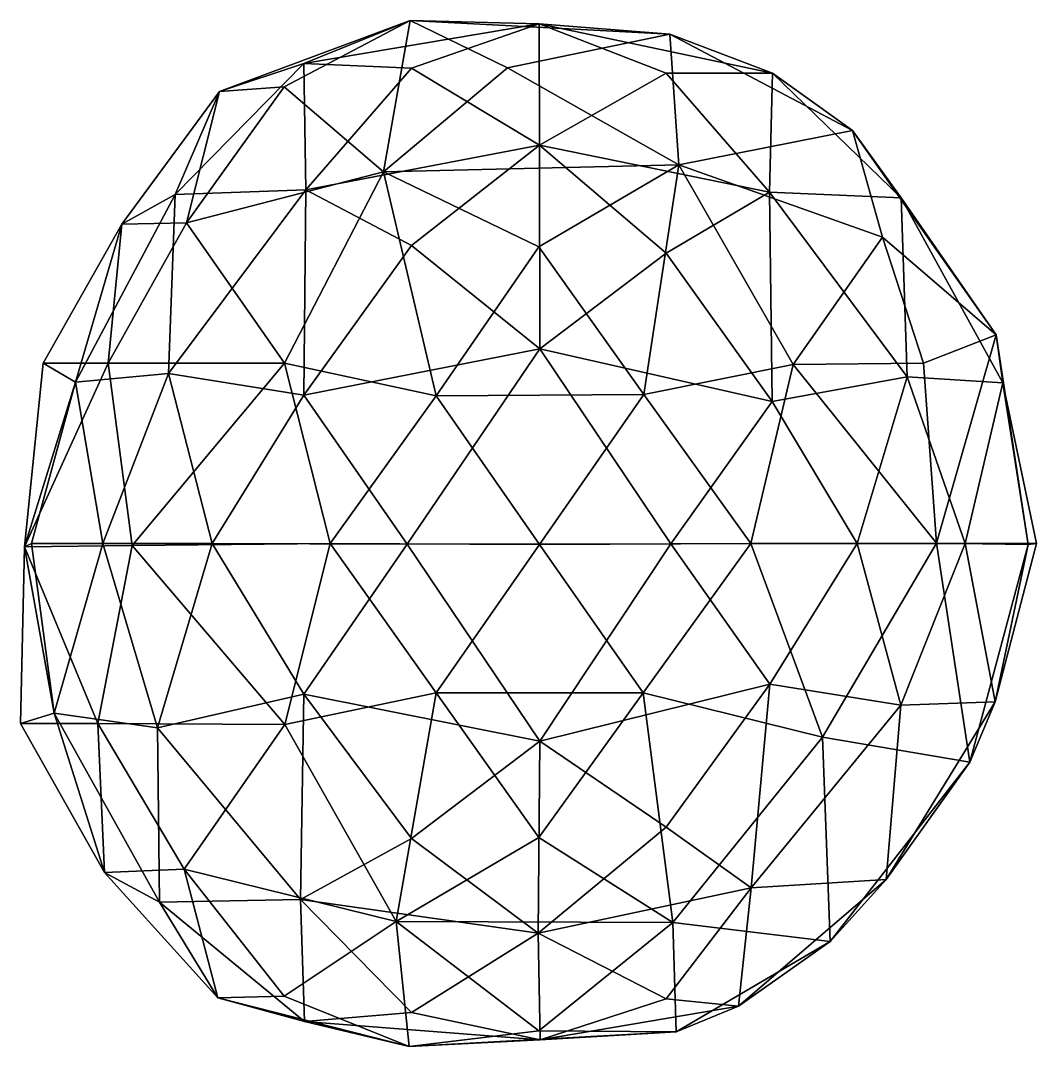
# Model space of a CAD drawing. Extents: x 290034 to 295698, y 4553723 to 4561693.
# Drawn here: x 291885 to 291985.6, y 4560246.9 to 4560348.4 of the extents above; entities that cross this region are included whole.
import ezdxf

# ---------------------------------------------------------------- set-up
doc = ezdxf.new("R2010")
doc.units = 0
doc.layers.add('Au_ppm_Pref_-_0_2', color=7, linetype='CONTINUOUS')

msp = doc.modelspace()

# ---------------------------------------------------------------- linework, layer by layer
at = {"layer": 'Au_ppm_Pref_-_0_2'}
for points in [[(291904.7, 4560341.42, 1657.07), (291923.58, 4560348.45, 1657.2), (291911.11, 4560341.9, 1660.25)], [(291923.58, 4560348.45, 1657.2), (291904.7, 4560341.42, 1657.07), (291913.05, 4560344.19, 1652.21)], [(291923.58, 4560348.45, 1657.2), (291920.92, 4560333.47, 1664.21), (291911.11, 4560341.9, 1660.25)], [(291913.05, 4560344.19, 1652.21), (291936.35, 4560348.12, 1650.91), (291923.58, 4560348.45, 1657.2)], [(291933.19, 4560343.78, 1662.35), (291920.92, 4560333.47, 1664.21), (291923.58, 4560348.45, 1657.2)], [(291936.35, 4560348.12, 1650.91), (291949.27, 4560347.1, 1657.31), (291923.58, 4560348.45, 1657.2)], [(291923.58, 4560348.45, 1657.2), (291949.27, 4560347.1, 1657.31), (291933.19, 4560343.78, 1662.35)], [(291936.35, 4560348.12, 1650.91), (291913.05, 4560344.19, 1652.21), (291923.71, 4560343.72, 1647.34)], [(291923.71, 4560343.72, 1647.34), (291936.36, 4560336.11, 1644.04), (291936.35, 4560348.12, 1650.91)], [(291936.35, 4560348.12, 1650.91), (291936.36, 4560336.11, 1644.04), (291948.91, 4560343.25, 1647.5)], [(291936.35, 4560348.12, 1650.91), (291959.42, 4560343.24, 1652.46), (291949.27, 4560347.1, 1657.31)], [(291936.35, 4560348.12, 1650.91), (291948.91, 4560343.25, 1647.5), (291959.42, 4560343.24, 1652.46)], [(291949.27, 4560347.1, 1657.31), (291950.18, 4560334.18, 1663.89), (291933.19, 4560343.78, 1662.35)], [(291967.34, 4560337.57, 1657.94), (291950.18, 4560334.18, 1663.89), (291949.27, 4560347.1, 1657.31)], [(291959.42, 4560343.24, 1652.46), (291967.34, 4560337.57, 1657.94), (291949.27, 4560347.1, 1657.31)], [(291913.23, 4560331.69, 1645.45), (291913.05, 4560344.19, 1652.21), (291900.32, 4560331.22, 1651.64)], [(291900.32, 4560331.22, 1651.64), (291913.05, 4560344.19, 1652.21), (291904.7, 4560341.42, 1657.07)], [(291913.23, 4560331.69, 1645.45), (291923.71, 4560343.72, 1647.34), (291913.05, 4560344.19, 1652.21)], [(291913.23, 4560331.69, 1645.45), (291936.36, 4560336.11, 1644.04), (291923.71, 4560343.72, 1647.34)], [(291933.19, 4560343.78, 1662.35), (291950.18, 4560334.18, 1663.89), (291920.92, 4560333.47, 1664.21)], [(291948.91, 4560343.25, 1647.5), (291936.36, 4560336.11, 1644.04), (291959.15, 4560331.45, 1645.52)], [(291959.42, 4560343.24, 1652.46), (291948.91, 4560343.25, 1647.5), (291959.15, 4560331.45, 1645.52)], [(291972.18, 4560330.91, 1651.77), (291959.42, 4560343.24, 1652.46), (291959.15, 4560331.45, 1645.52)], [(291972.18, 4560330.91, 1651.77), (291967.34, 4560337.57, 1657.94), (291959.42, 4560343.24, 1652.46)], [(291900.32, 4560331.22, 1651.64), (291904.7, 4560341.42, 1657.07), (291895.02, 4560328.3, 1657.07)], [(291895.02, 4560328.3, 1657.07), (291904.7, 4560341.42, 1657.07), (291901.44, 4560328.43, 1661.63)], [(291911.11, 4560341.9, 1660.25), (291920.92, 4560333.47, 1664.21), (291901.44, 4560328.43, 1661.63)], [(291904.7, 4560341.42, 1657.07), (291911.11, 4560341.9, 1660.25), (291901.44, 4560328.43, 1661.63)], [(291970.33, 4560327.01, 1661.18), (291950.18, 4560334.18, 1663.89), (291967.34, 4560337.57, 1657.94)], [(291967.34, 4560337.57, 1657.94), (291981.57, 4560317.36, 1658.03), (291970.33, 4560327.01, 1661.18)], [(291981.57, 4560317.36, 1658.03), (291967.34, 4560337.57, 1657.94), (291972.18, 4560330.91, 1651.77)], [(291913.23, 4560331.69, 1645.45), (291923.71, 4560326.2, 1641.31), (291936.36, 4560336.11, 1644.04)], [(291936.36, 4560336.11, 1644.04), (291923.71, 4560326.2, 1641.31), (291936.41, 4560315.95, 1640.46)], [(291936.41, 4560315.95, 1640.46), (291948.91, 4560325.44, 1641.56), (291936.36, 4560336.11, 1644.04)], [(291936.36, 4560336.11, 1644.04), (291948.91, 4560325.44, 1641.56), (291959.15, 4560331.45, 1645.52)], [(291950.18, 4560334.18, 1663.89), (291936.31, 4560326.05, 1666.85), (291920.92, 4560333.47, 1664.21)], [(291936.31, 4560326.05, 1666.85), (291950.18, 4560334.18, 1663.89), (291946.7, 4560311.43, 1666.87)], [(291950.18, 4560334.18, 1663.89), (291961.48, 4560314.42, 1665.42), (291946.7, 4560311.43, 1666.87)], [(291961.48, 4560314.42, 1665.42), (291950.18, 4560334.18, 1663.89), (291970.33, 4560327.01, 1661.18)], [(291911.15, 4560314.55, 1665.82), (291901.44, 4560328.43, 1661.63), (291920.92, 4560333.47, 1664.21)], [(291911.15, 4560314.55, 1665.82), (291920.92, 4560333.47, 1664.21), (291926.15, 4560311.32, 1666.73)], [(291936.31, 4560326.05, 1666.85), (291926.15, 4560311.32, 1666.73), (291920.92, 4560333.47, 1664.21)], [(291900.32, 4560331.22, 1651.64), (291890.44, 4560312.66, 1651.78), (291899.64, 4560313.54, 1645.47)], [(291890.44, 4560312.66, 1651.78), (291900.32, 4560331.22, 1651.64), (291895.02, 4560328.3, 1657.07)], [(291900.32, 4560331.22, 1651.64), (291899.64, 4560313.54, 1645.47), (291913.23, 4560331.69, 1645.45)], [(291913.23, 4560331.69, 1645.45), (291899.64, 4560313.54, 1645.47), (291913.04, 4560311.39, 1641.21)], [(291913.23, 4560331.69, 1645.45), (291913.04, 4560311.39, 1641.21), (291923.71, 4560326.2, 1641.31)], [(291959.15, 4560331.45, 1645.52), (291948.91, 4560325.44, 1641.56), (291959.4, 4560310.76, 1641.5)], [(291972.76, 4560313.2, 1645.56), (291972.18, 4560330.91, 1651.77), (291959.15, 4560331.45, 1645.52)], [(291972.76, 4560313.2, 1645.56), (291959.15, 4560331.45, 1645.52), (291959.4, 4560310.76, 1641.5)], [(291972.76, 4560313.2, 1645.56), (291982.25, 4560312.6, 1651.83), (291972.18, 4560330.91, 1651.77)], [(291981.57, 4560317.36, 1658.03), (291972.18, 4560330.91, 1651.77), (291982.25, 4560312.6, 1651.83)], [(291890.44, 4560312.66, 1651.78), (291895.02, 4560328.3, 1657.07), (291887.26, 4560314.54, 1657.07)], [(291887.26, 4560314.54, 1657.07), (291895.02, 4560328.3, 1657.07), (291893.68, 4560314.54, 1661.79)], [(291893.68, 4560314.54, 1661.79), (291901.44, 4560328.43, 1661.63), (291911.15, 4560314.55, 1665.82)], [(291895.02, 4560328.3, 1657.07), (291901.44, 4560328.43, 1661.63), (291893.68, 4560314.54, 1661.79)], [(291923.71, 4560326.2, 1641.31), (291913.04, 4560311.39, 1641.21), (291936.41, 4560315.95, 1640.46)], [(291946.7, 4560311.43, 1666.87), (291926.15, 4560311.32, 1666.73), (291936.31, 4560326.05, 1666.85)], [(291970.33, 4560327.01, 1661.18), (291974.38, 4560314.54, 1663.01), (291961.48, 4560314.42, 1665.42)], [(291981.57, 4560317.36, 1658.03), (291974.38, 4560314.54, 1663.01), (291970.33, 4560327.01, 1661.18)], [(291936.41, 4560315.95, 1640.46), (291959.4, 4560310.76, 1641.5), (291948.91, 4560325.44, 1641.56)], [(291974.38, 4560314.54, 1663.01), (291981.57, 4560317.36, 1658.03), (291975.68, 4560296.74, 1662.96)], [(291984.73, 4560296.6, 1656.84), (291975.68, 4560296.74, 1662.96), (291981.57, 4560317.36, 1658.03)], [(291982.25, 4560312.6, 1651.83), (291984.73, 4560296.6, 1656.84), (291981.57, 4560317.36, 1658.03)], [(291923.26, 4560296.63, 1640.47), (291936.41, 4560315.95, 1640.46), (291913.04, 4560311.39, 1641.21)], [(291923.26, 4560296.63, 1640.47), (291949.36, 4560296.66, 1640.11), (291936.41, 4560315.95, 1640.46)], [(291936.41, 4560315.95, 1640.46), (291949.36, 4560296.66, 1640.11), (291959.4, 4560310.76, 1641.5)], [(291896.05, 4560296.51, 1663.96), (291885.41, 4560296.39, 1656.95), (291893.68, 4560314.54, 1661.79)], [(291890.44, 4560312.66, 1651.78), (291887.26, 4560314.54, 1657.07), (291885.41, 4560296.39, 1656.95)], [(291887.26, 4560314.54, 1657.07), (291893.68, 4560314.54, 1661.79), (291885.41, 4560296.39, 1656.95)], [(291893.68, 4560314.54, 1661.79), (291911.15, 4560314.55, 1665.82), (291896.05, 4560296.51, 1663.96)], [(291911.15, 4560314.55, 1665.82), (291915.67, 4560296.72, 1666.8), (291896.05, 4560296.51, 1663.96)], [(291915.67, 4560296.72, 1666.8), (291911.15, 4560314.55, 1665.82), (291926.15, 4560311.32, 1666.73)], [(291957.29, 4560296.72, 1666.96), (291946.7, 4560311.43, 1666.87), (291961.48, 4560314.42, 1665.42)], [(291957.29, 4560296.72, 1666.96), (291961.48, 4560314.42, 1665.42), (291975.68, 4560296.74, 1662.96)], [(291961.48, 4560314.42, 1665.42), (291974.38, 4560314.54, 1663.01), (291975.68, 4560296.74, 1662.96)], [(291899.64, 4560313.54, 1645.47), (291890.44, 4560312.66, 1651.78), (291893.16, 4560296.72, 1646.37)], [(291899.64, 4560313.54, 1645.47), (291893.16, 4560296.72, 1646.37), (291903.96, 4560296.72, 1641.82)], [(291899.64, 4560313.54, 1645.47), (291903.96, 4560296.72, 1641.82), (291913.04, 4560311.39, 1641.21)], [(291972.76, 4560313.2, 1645.56), (291959.4, 4560310.76, 1641.5), (291967.82, 4560296.72, 1642.22)], [(291972.76, 4560313.2, 1645.56), (291967.82, 4560296.72, 1642.22), (291978.49, 4560296.72, 1646.56)], [(291972.76, 4560313.2, 1645.56), (291978.49, 4560296.72, 1646.56), (291982.25, 4560312.6, 1651.83)], [(291886.09, 4560296.72, 1651.13), (291890.44, 4560312.66, 1651.78), (291885.41, 4560296.39, 1656.95)], [(291893.16, 4560296.72, 1646.37), (291890.44, 4560312.66, 1651.78), (291886.09, 4560296.72, 1651.13)], [(291978.49, 4560296.72, 1646.56), (291985.57, 4560296.72, 1651.13), (291982.25, 4560312.6, 1651.83)], [(291982.25, 4560312.6, 1651.83), (291985.57, 4560296.72, 1651.13), (291984.73, 4560296.6, 1656.84)], [(291923.26, 4560296.63, 1640.47), (291913.04, 4560311.39, 1641.21), (291903.96, 4560296.72, 1641.82)], [(291936.39, 4560296.62, 1666.28), (291915.67, 4560296.72, 1666.8), (291926.15, 4560311.32, 1666.73)], [(291936.39, 4560296.62, 1666.28), (291926.15, 4560311.32, 1666.73), (291946.7, 4560311.43, 1666.87)], [(291936.39, 4560296.62, 1666.28), (291946.7, 4560311.43, 1666.87), (291957.29, 4560296.72, 1666.96)], [(291949.36, 4560296.66, 1640.11), (291967.82, 4560296.72, 1642.22), (291959.4, 4560310.76, 1641.5)], [(291888.33, 4560279.93, 1651.48), (291886.09, 4560296.72, 1651.13), (291885.41, 4560296.39, 1656.95)], [(291893.16, 4560296.72, 1646.37), (291886.09, 4560296.72, 1651.13), (291888.33, 4560279.93, 1651.48)], [(291888.33, 4560279.93, 1651.48), (291898.55, 4560278.46, 1645.3), (291893.16, 4560296.72, 1646.37)], [(291893.16, 4560296.72, 1646.37), (291898.55, 4560278.46, 1645.3), (291903.96, 4560296.72, 1641.82)], [(291915.67, 4560296.72, 1666.8), (291911.16, 4560278.8, 1665.82), (291896.05, 4560296.51, 1663.96)], [(291903.96, 4560296.72, 1641.82), (291898.55, 4560278.46, 1645.3), (291913.04, 4560281.8, 1641.13)], [(291923.26, 4560296.63, 1640.47), (291903.96, 4560296.72, 1641.82), (291913.04, 4560281.8, 1641.13)], [(291915.67, 4560296.72, 1666.8), (291926.16, 4560281.94, 1666.78), (291911.16, 4560278.8, 1665.82)], [(291923.26, 4560296.63, 1640.47), (291913.04, 4560281.8, 1641.13), (291936.42, 4560277.15, 1640.61)], [(291936.39, 4560296.62, 1666.28), (291926.16, 4560281.94, 1666.78), (291915.67, 4560296.72, 1666.8)], [(291923.26, 4560296.63, 1640.47), (291936.42, 4560277.15, 1640.61), (291949.36, 4560296.66, 1640.11)], [(291936.39, 4560296.62, 1666.28), (291946.62, 4560281.94, 1666.86), (291926.16, 4560281.94, 1666.78)], [(291936.39, 4560296.62, 1666.28), (291957.29, 4560296.72, 1666.96), (291946.62, 4560281.94, 1666.86)], [(291936.42, 4560277.15, 1640.61), (291959.17, 4560282.78, 1641.64), (291949.36, 4560296.66, 1640.11)], [(291946.62, 4560281.94, 1666.86), (291957.29, 4560296.72, 1666.96), (291964.39, 4560277.55, 1664.46)], [(291949.36, 4560296.66, 1640.11), (291959.17, 4560282.78, 1641.64), (291967.82, 4560296.72, 1642.22)], [(291957.29, 4560296.72, 1666.96), (291975.68, 4560296.74, 1662.96), (291964.39, 4560277.55, 1664.46)], [(291972.15, 4560280.7, 1645.7), (291967.82, 4560296.72, 1642.22), (291959.17, 4560282.78, 1641.64)], [(291964.39, 4560277.55, 1664.46), (291975.68, 4560296.74, 1662.96), (291978.97, 4560275.08, 1658.38)], [(291972.15, 4560280.7, 1645.7), (291978.49, 4560296.72, 1646.56), (291967.82, 4560296.72, 1642.22)], [(291972.15, 4560280.7, 1645.7), (291981.46, 4560281.03, 1651.98), (291978.49, 4560296.72, 1646.56)], [(291978.97, 4560275.08, 1658.38), (291975.68, 4560296.74, 1662.96), (291984.73, 4560296.6, 1656.84)], [(291978.49, 4560296.72, 1646.56), (291981.46, 4560281.03, 1651.98), (291985.57, 4560296.72, 1651.13)], [(291985.57, 4560296.72, 1651.13), (291981.46, 4560281.03, 1651.98), (291984.73, 4560296.6, 1656.84)], [(291892.67, 4560278.9, 1661.99), (291885, 4560278.9, 1657.07), (291885.41, 4560296.39, 1656.95)], [(291888.33, 4560279.93, 1651.48), (291885.41, 4560296.39, 1656.95), (291885, 4560278.9, 1657.07)], [(291896.05, 4560296.51, 1663.96), (291892.67, 4560278.9, 1661.99), (291885.41, 4560296.39, 1656.95)], [(291892.67, 4560278.9, 1661.99), (291896.05, 4560296.51, 1663.96), (291911.16, 4560278.8, 1665.82)], [(291978.97, 4560275.08, 1658.38), (291984.73, 4560296.6, 1656.84), (291981.46, 4560281.03, 1651.98)], [(291936.42, 4560277.15, 1640.61), (291948.91, 4560268.64, 1641.77), (291959.17, 4560282.78, 1641.64)], [(291957.34, 4560262.65, 1645.78), (291959.17, 4560282.78, 1641.64), (291948.91, 4560268.64, 1641.77)], [(291972.15, 4560280.7, 1645.7), (291959.17, 4560282.78, 1641.64), (291957.34, 4560262.65, 1645.78)], [(291913.04, 4560281.8, 1641.13), (291898.55, 4560278.46, 1645.3), (291912.71, 4560261.49, 1645.35)], [(291926.16, 4560281.94, 1666.78), (291922.19, 4560259.32, 1663.88), (291911.16, 4560278.8, 1665.82)], [(291912.71, 4560261.49, 1645.35), (291923.71, 4560267.51, 1641.4), (291913.04, 4560281.8, 1641.13)], [(291936.42, 4560277.15, 1640.61), (291913.04, 4560281.8, 1641.13), (291923.71, 4560267.51, 1641.4)], [(291926.16, 4560281.94, 1666.78), (291936.31, 4560267.63, 1666.77), (291922.19, 4560259.32, 1663.88)], [(291936.31, 4560267.63, 1666.77), (291926.16, 4560281.94, 1666.78), (291946.62, 4560281.94, 1666.86)], [(291936.31, 4560267.63, 1666.77), (291946.62, 4560281.94, 1666.86), (291949.58, 4560259.22, 1663.2)], [(291946.62, 4560281.94, 1666.86), (291964.39, 4560277.55, 1664.46), (291949.58, 4560259.22, 1663.2)], [(291972.15, 4560280.7, 1645.7), (291957.34, 4560262.65, 1645.78), (291970.67, 4560263.45, 1652.25)], [(291972.15, 4560280.7, 1645.7), (291970.67, 4560263.45, 1652.25), (291981.46, 4560281.03, 1651.98)], [(291970.67, 4560263.45, 1652.25), (291978.97, 4560275.08, 1658.38), (291981.46, 4560281.03, 1651.98)], [(291888.33, 4560279.93, 1651.48), (291885, 4560278.9, 1657.07), (291893.31, 4560264.15, 1657.07)], [(291898.77, 4560261.23, 1651.2), (291898.55, 4560278.46, 1645.3), (291888.33, 4560279.93, 1651.48)], [(291898.77, 4560261.23, 1651.2), (291888.33, 4560279.93, 1651.48), (291893.31, 4560264.15, 1657.07)], [(291892.67, 4560278.9, 1661.99), (291893.31, 4560264.15, 1657.07), (291885, 4560278.9, 1657.07)], [(291892.67, 4560278.9, 1661.99), (291911.16, 4560278.8, 1665.82), (291901.2, 4560264.5, 1661.78)], [(291892.67, 4560278.9, 1661.99), (291901.2, 4560264.5, 1661.78), (291893.31, 4560264.15, 1657.07)], [(291912.71, 4560261.49, 1645.35), (291898.55, 4560278.46, 1645.3), (291898.77, 4560261.23, 1651.2)], [(291901.2, 4560264.5, 1661.78), (291911.16, 4560278.8, 1665.82), (291922.19, 4560259.32, 1663.88)], [(291949.58, 4560259.22, 1663.2), (291964.39, 4560277.55, 1664.46), (291965.15, 4560257.32, 1657.46)], [(291964.39, 4560277.55, 1664.46), (291978.97, 4560275.08, 1658.38), (291965.15, 4560257.32, 1657.46)], [(291936.42, 4560277.15, 1640.61), (291923.71, 4560267.51, 1641.4), (291936.25, 4560258.16, 1644.27)], [(291936.42, 4560277.15, 1640.61), (291936.25, 4560258.16, 1644.27), (291948.91, 4560268.64, 1641.77)], [(291970.67, 4560263.45, 1652.25), (291965.15, 4560257.32, 1657.46), (291978.97, 4560275.08, 1658.38)], [(291948.91, 4560268.64, 1641.77), (291936.25, 4560258.16, 1644.27), (291957.34, 4560262.65, 1645.78)], [(291936.25, 4560258.16, 1644.27), (291923.71, 4560267.51, 1641.4), (291912.71, 4560261.49, 1645.35)], [(291936.31, 4560267.63, 1666.77), (291949.58, 4560259.22, 1663.2), (291922.19, 4560259.32, 1663.88)], [(291904.52, 4560251.77, 1657.07), (291893.31, 4560264.15, 1657.07), (291901.2, 4560264.5, 1661.78)], [(291898.77, 4560261.23, 1651.2), (291893.31, 4560264.15, 1657.07), (291904.52, 4560251.77, 1657.07)], [(291901.2, 4560264.5, 1661.78), (291922.19, 4560259.32, 1663.88), (291911.11, 4560251.92, 1660.13)], [(291904.52, 4560251.77, 1657.07), (291901.2, 4560264.5, 1661.78), (291911.11, 4560251.92, 1660.13)], [(291957.34, 4560262.65, 1645.78), (291956.08, 4560250.94, 1651.13), (291970.67, 4560263.45, 1652.25)], [(291970.67, 4560263.45, 1652.25), (291956.08, 4560250.94, 1651.13), (291965.15, 4560257.32, 1657.46)], [(291957.34, 4560262.65, 1645.78), (291936.25, 4560258.16, 1644.27), (291948.91, 4560251.65, 1647.99)], [(291957.34, 4560262.65, 1645.78), (291948.91, 4560251.65, 1647.99), (291956.08, 4560250.94, 1651.13)], [(291912.71, 4560261.49, 1645.35), (291898.77, 4560261.23, 1651.2), (291913.12, 4560249.4, 1652.23)], [(291898.77, 4560261.23, 1651.2), (291904.52, 4560251.77, 1657.07), (291913.12, 4560249.4, 1652.23)], [(291912.71, 4560261.49, 1645.35), (291913.12, 4560249.4, 1652.23), (291923.71, 4560250.29, 1647.53)], [(291912.71, 4560261.49, 1645.35), (291923.71, 4560250.29, 1647.53), (291936.25, 4560258.16, 1644.27)], [(291911.11, 4560251.92, 1660.13), (291922.19, 4560259.32, 1663.88), (291923.48, 4560246.94, 1657.34)], [(291923.48, 4560246.94, 1657.34), (291922.19, 4560259.32, 1663.88), (291936.31, 4560248.48, 1661.27)], [(291922.19, 4560259.32, 1663.88), (291949.58, 4560259.22, 1663.2), (291936.31, 4560248.48, 1661.27)], [(291936.31, 4560248.48, 1661.27), (291949.58, 4560259.22, 1663.2), (291949.91, 4560248.4, 1656.53)], [(291949.91, 4560248.4, 1656.53), (291949.58, 4560259.22, 1663.2), (291965.15, 4560257.32, 1657.46)], [(291936.43, 4560247.61, 1650.7), (291936.25, 4560258.16, 1644.27), (291923.71, 4560250.29, 1647.53)], [(291948.91, 4560251.65, 1647.99), (291936.25, 4560258.16, 1644.27), (291936.43, 4560247.61, 1650.7)], [(291965.15, 4560257.32, 1657.46), (291956.08, 4560250.94, 1651.13), (291949.91, 4560248.4, 1656.53)], [(291923.48, 4560246.94, 1657.34), (291904.52, 4560251.77, 1657.07), (291911.11, 4560251.92, 1660.13)], [(291913.12, 4560249.4, 1652.23), (291904.52, 4560251.77, 1657.07), (291923.48, 4560246.94, 1657.34)], [(291936.43, 4560247.61, 1650.7), (291956.08, 4560250.94, 1651.13), (291948.91, 4560251.65, 1647.99)], [(291956.08, 4560250.94, 1651.13), (291936.43, 4560247.61, 1650.7), (291949.91, 4560248.4, 1656.53)], [(291913.12, 4560249.4, 1652.23), (291936.43, 4560247.61, 1650.7), (291923.71, 4560250.29, 1647.53)], [(291936.43, 4560247.61, 1650.7), (291913.12, 4560249.4, 1652.23), (291923.48, 4560246.94, 1657.34)], [(291923.48, 4560246.94, 1657.34), (291936.31, 4560248.48, 1661.27), (291949.91, 4560248.4, 1656.53)], [(291923.48, 4560246.94, 1657.34), (291949.91, 4560248.4, 1656.53), (291936.43, 4560247.61, 1650.7)]]:
    msp.add_3dface(points, dxfattribs=at)

doc.saveas('drawing.dxf')
